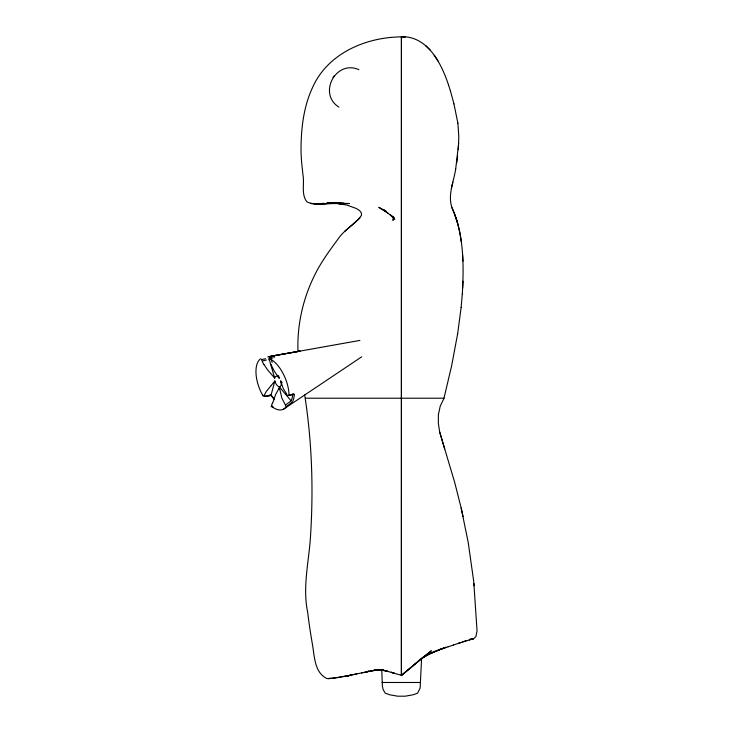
<?xml version="1.0" encoding="UTF-8"?>
<svg xmlns="http://www.w3.org/2000/svg" width="733" height="733" viewBox="0 0 733 733"><rect width="100%" height="100%" fill="white"/><g stroke="black" fill="none" stroke-linecap="round" stroke-linejoin="round"><path stroke-width="1.1" d="M340.973 203.279C329.703 201.685 317.646 206.587 306.953 201.905C301.006 194.502 304.534 183.956 303.022 175.242C302.023 166.428 300.97 157.604 301.025 148.717C301.162 127.908 303.645 106.661 312.515 87.612C328.091 52.217 368.598 35.944 405.294 36.925L401.437 36.65L401.409 675.432L407.466 670.356L401.409 675.469L401.437 36.668C427.742 36.146 441.367 63.395 448.504 84.918M364.897 672.152L376.212 670.118L371.173 670.668L379.52 669.962L374.416 670.035L383.579 670.173L378.127 669.449L388.371 671.51L382.855 670.072L394.4 673.206L391.147 672.243C393.749 673.572 400.694 674.708 401.409 675.469M462.285 294.309C463.971 265.254 463.998 234.78 451.959 207.705M462.67 287.987L462.963 281.151M421.585 658.481L420.146 688.03L417.581 693.189L413.009 694.811L405.276 696.185L397.598 696.185L389.855 694.811L385.283 693.189L383.231 689.771L382.36 686.161L381.783 670.099M458.299 149.706L458.803 136.485L457.878 123.052M458.702 143.082L455.688 169.112M462.285 294.272L461.13 307.466M461.139 307.429L457.676 333.561M456.732 162.717L457.621 156.202M455.688 169.066C453.736 181.83 447.588 194.786 451.959 207.732C456.778 218.471 459.829 229.85 461.213 241.524M457.676 333.579L451.601 365.959L443.978 398.211M451.354 188.573L452.866 182.132M282.223 382.736L280.739 380.977A5.589 2.795 68.1 0 1 279.475 386.777A5.589 2.795 68.1 0 1 274.857 380.977L271.073 395.069A24.968 12.479 68.1 0 0 274.389 399.256M279.163 388.957L279.759 386.749M272.575 403.26L275.7 394.345L279.621 387.262M393.804 218.26L392.961 220.441L393.383 217.151M264.054 395.655L266.253 391.532L270.779 386.016M297.983 351.73C296.966 325.516 302.811 299.174 314.402 275.672C320.871 262.222 329.832 250.237 338.628 238.243C344.785 229.209 355.468 224.344 361.479 215.346L361.406 212.909L359.527 210.536L356.256 208.465L346.883 205.075L334.825 203.068L326.936 203.27L336.786 203.087M358.877 69.662C335.906 59.355 317.581 93.742 338.884 107.11M274.857 380.977L271.091 385.659M333.011 77.515L334.257 75.838M359.894 218.003L344.547 231.472M413.027 665.793L407.447 670.429L422.767 657.528L401.409 675.432M412.991 665.628L431.361 650.785L422.684 657.629L435.466 651.106L431.096 653.039L442.65 648.623M421.191 659.077L430.628 652.572L422.794 657.593L427.247 654.935L439.04 650.034M283.772 409.023L361.681 356.834M470.32 639.652L473.545 638.755L475.882 636.647L477.046 630.719L473.72 581.416L468.204 542.402L461.176 508.042L454.726 482.525L439.69 432.021L438.334 423.353L438.398 414.603L440.258 406.027L444.079 398.211L305.459 398.211M293.823 394.702L294.299 394.427L294.208 395.573A26.379 13.185 68.1 0 1 292.577 401.666L285.76 407.365A27.79 13.89 68.1 0 1 272.997 407.365M359.903 340.414L271.366 356.22L270.963 357.273A2.401 2.034 -90 0 0 271.063 357.796A25.041 12.516 68.1 0 1 272.997 358.061M329.997 678.126L328.531 678.639L330.345 678.382M269.066 356.595L267.792 356.971M453.635 644.967L460.645 642.575M453.58 644.958L448.092 646.836M458.427 643.317L470.32 639.643M462.67 641.888L466.252 640.669M445.023 647.853L447.973 646.854M441.715 648.934L444.83 647.89M469.239 639.973L469.798 639.799M471.264 639.378L472.061 639.149M472.409 639.057L473.573 638.755M368.369 671.52L347.36 675.853L350.869 675.23L348.157 675.716L349.274 675.533C341.945 676.614 334.211 678.731 326.955 678.584C314.145 672.408 314.567 655.907 312.331 643.794C310.563 633.468 308.914 623.114 307.75 612.696C302.198 586.574 309.271 560.507 310.627 534.375C313.504 487.894 311.919 440.927 304.662 394.94M367.49 671.529L368.901 671.153L366.509 671.767M469.945 639.029L473.179 638.855M366.94 671.785L370.018 671.089M361.626 672.903L363.275 672.528M274.115 356.98L274.71 356.861L273.876 356.595M349.714 675.295L356.705 673.939M348.633 675.505L341.605 676.816M370.916 670.906L377.532 670.054L376.78 670.09L382.012 670.539M271.366 356.22L300.09 351.107L270.184 356.311M340.662 676.971L337.107 677.53M336.273 677.659L330.959 678.318M323.684 203.389L314.668 203.957L324.206 203.38M315.007 203.93L339.003 203.206L334.954 203.059M321.576 203.728L320.376 203.783L336.814 203.169L349.476 203.536L324.215 203.582L343.997 203.307L328.017 203.279L339.003 203.206M420.467 682.496L382.076 682.478L382.828 682.45M322.392 203.6L340.872 203.325M334.908 203.078C357.731 205.524 325.626 201.813 326.991 203.362L340.964 203.206M326.836 203.279L335.1 203.087M338.829 203.105L327.431 203.279L337.189 203.151M329.264 203.288L340.46 203.178L339.416 203.151M337.574 203.096L340.011 203.233M310.334 203.472L314.741 203.966M334.825 203.068L340.808 203.737M386.099 211.15L382.635 209.501L385.485 210.866M385.585 210.902L378.787 207.347L388.059 213.101M384.852 211.022L391.963 216.143L392.833 216.977L390.139 214.732L394.849 219.469M425.571 45.483L430.225 50.119M393.328 217.408L393.914 218.049L392.778 216.62L394.116 218.544L393.456 217.417M279.191 386.749L291.148 400.841L285.458 405.102L281.884 398.193L279.365 387.418M278.522 375.626L279.218 378.081A5.589 2.795 68.1 0 0 274.683 378.118L267.591 369.881L263.935 364.411M286.713 394.042L283.305 388.692L281.28 382.928M392.778 216.62L393.749 217.967L392.54 216.29M279.218 378.081L274.279 371.21L270.944 364.411M270.798 394.721L271.366 395.573A26.379 13.185 68.1 0 0 274.536 399.632M434.284 55.277L437.903 60.903M454.707 214.604L457.731 223.162M448.504 84.927L450.511 91.194M280.739 380.977L281.179 382.544M439.69 432.021L444.665 448.88M274.683 378.118L268.901 358.19A25.105 12.553 68.1 0 1 271.063 357.796M450.511 91.213L453.947 103.912M453.947 103.939L457.878 123.089M461.167 508.042L463.1 516.6M473.949 583.605L474.169 585.795M462.578 254.855L462.908 261.14M271.173 406.952A30.584 3.06 -69.5 0 1 271.659 405.092A11.6 7.861 -5.4 0 1 272.401 403.242M271.183 395.261A11.6 10.968 36.2 0 1 263.981 396.132M269.075 356.659A26.379 13.185 68.1 0 1 273.876 356.659M261.965 359.546A10.784 1.081 -13.5 0 1 265.538 358.703M262.597 395.105A27.79 13.89 68.1 0 1 260.453 358.849M289.04 395.105A27.79 13.89 68.1 0 0 270.129 358.849A10.784 3.922 12.3 0 1 272.52 356.174M272.667 407.365A10.784 7.367 -6.8 0 1 272.832 406.439M270.083 394.913A10.784 10.363 38.5 0 1 262.469 395.6M263.037 395.628A1.539 0.77 68.1 0 1 262.652 395.06M292.687 394.922A24.968 12.479 68.1 0 1 291.175 400.74M272.713 407.108A1.539 0.852 68.2 0 1 271.97 405.56M287.345 395.454A30.584 8.833 39.8 0 1 286.072 393.795M292.669 393.988A11.6 6.111 -57.5 0 1 288.078 395.454M263.798 364.493A31.647 31.29 -18.6 0 1 261.837 360.059M263.156 360.801A11.6 1.008 -14.4 0 1 266.455 359.976M272.181 362.496A31.647 11.591 77.9 0 1 270.908 358.611M269.029 359.967A11.6 4.233 9 0 1 270.138 358.281M293.796 393.658A10.784 5.635 -58.3 0 1 289.077 395.041M261.324 359.133A1.539 0.687 65.3 0 1 261.782 359.802M285.668 405.395A1.539 0.77 68.1 0 1 285.98 406.778M445.829 647.331L438.114 650.061L445.829 647.331"/></g></svg>
